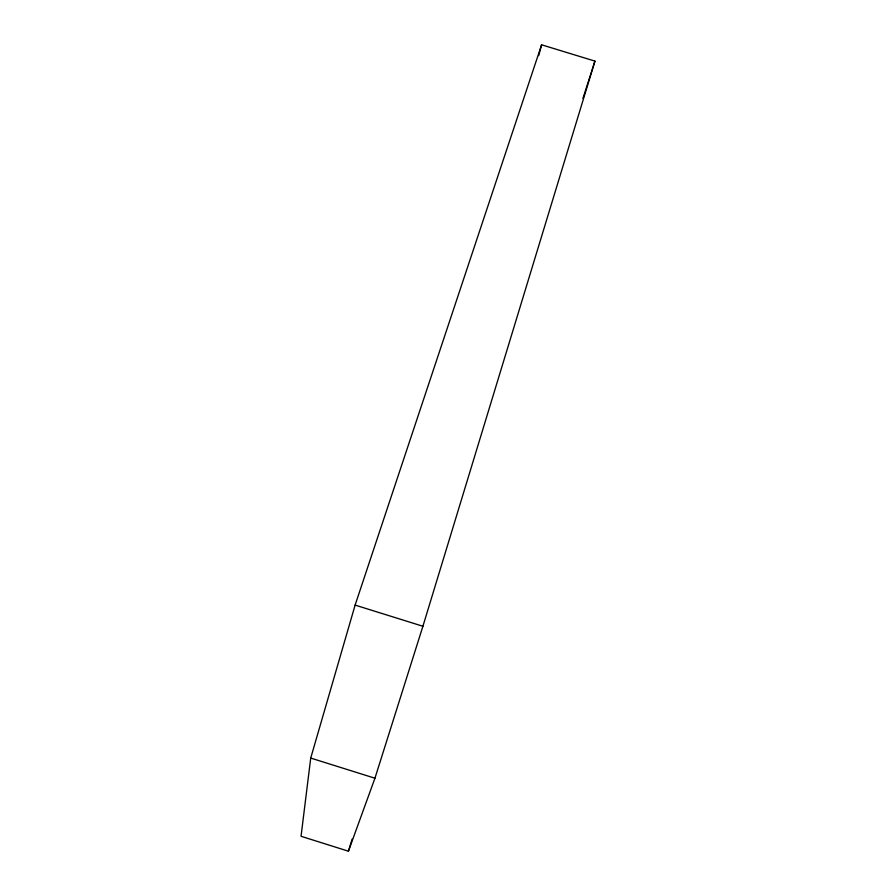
<?xml version="1.0" encoding="UTF-8"?>
<svg xmlns="http://www.w3.org/2000/svg" width="896" height="896" viewBox="0 0 896 896"><rect width="100%" height="100%" fill="white"/><g stroke="black" fill="none" stroke-linecap="round" stroke-linejoin="round"><path stroke-width="1.34" d="M310.722 758.072L301.045 836.293L348.432 851.2L374.942 778.221L422.912 626.259L594.955 61.118L541.587 44.8L355.118 605.102L310.722 758.072L374.942 778.221M538.72 55.63L541.587 44.8M348.432 851.2L352.117 839.171M582.926 98.414L594.955 61.118M355.118 605.102L422.912 626.259"/></g></svg>
